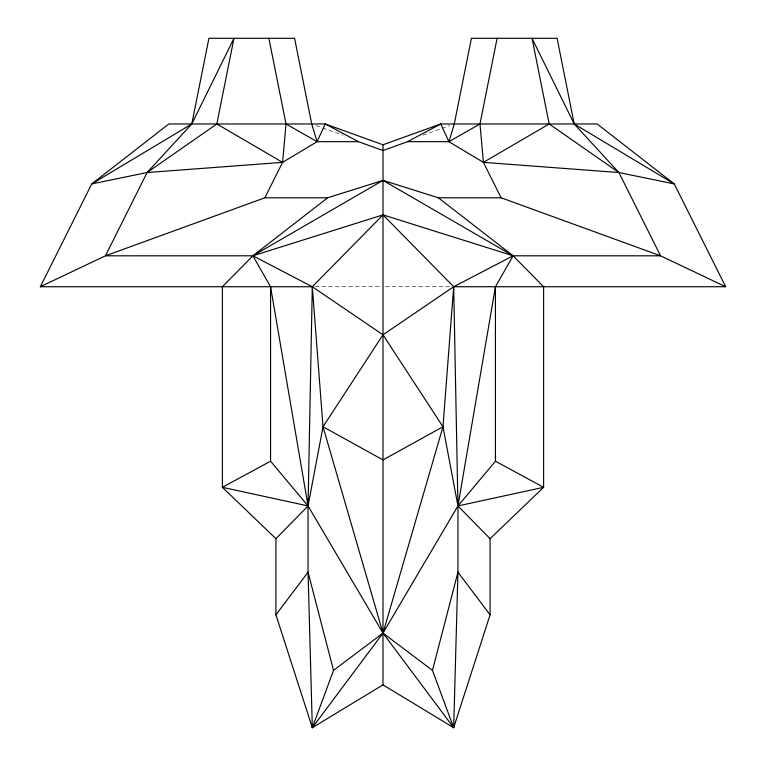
<?xml version="1.0" encoding="UTF-8"?>
<svg xmlns="http://www.w3.org/2000/svg" width="766" height="766" viewBox="0 0 766 766"><rect width="100%" height="100%" fill="white"/><g stroke="black" fill="none" stroke-linecap="round" stroke-linejoin="round"><path stroke-width="0.57" stroke-dasharray="3.83 2.87" d="M423.1 135.209L440.919 128.784M442.03 128.382L449.824 125.576M315.18 286.733L381.813 286.733M385.384 286.733L450.82 286.733M316.176 125.576L321.739 127.577M322.859 127.979L342.9 135.209"/><path stroke-width="1.15" d="M383 684.871L453.673 727.7L457.953 572.183L457.953 505.943L453.692 286.733L383 214.873L252.895 255.806L105.44 255.806L40.339 286.733L91.738 183.936L168.836 123.968L325.263 123.968L383 144.784L440.737 123.968L597.164 123.968L674.262 183.936L725.661 286.733L453.692 286.733L383 334.809L323.022 426.758L308.047 505.943L308.047 572.183L312.327 727.7L383 684.871L383 144.784M327.628 197.791L264.873 197.791L105.44 255.806L147.082 172.541L216.835 123.968L233.965 38.3L191.787 123.968L91.738 183.936L147.082 172.541L282.587 162.354L317.086 141.681L325.263 123.968L358.431 141.681L383 150.548L407.569 141.681L448.914 141.681L454.286 123.968L471.416 38.3L557.083 38.3L574.213 123.968L674.262 183.936L618.918 172.541L549.165 123.968L532.035 38.3L574.213 123.968L618.918 172.541L660.56 255.806L501.127 197.791L438.372 197.791L383 180.374L327.628 197.791L252.895 255.806L270.561 286.733L270.561 461.228L308.047 505.943L383 633.109L453.673 727.7L490.077 614.839L490.077 538.699L543.621 487.3L543.621 286.733L513.105 255.806L383 214.873L312.308 286.733L308.047 505.943L275.923 538.699L275.923 614.839L312.327 727.7L383 633.109L442.978 426.758L453.692 286.733L513.105 255.806L660.56 255.806L725.661 286.733M264.873 197.791L282.587 162.354L286.015 123.968L268.885 38.3M438.372 197.791L513.105 255.806L495.439 286.733L457.953 505.943L383 633.109L333.526 670.374L312.327 727.7M501.127 197.791L483.413 162.354L479.985 123.968L497.115 38.3M453.673 727.7L432.474 670.374L457.953 572.183L490.077 614.839M275.923 614.839L308.047 572.183L333.526 670.374M495.439 286.733L495.439 461.228L457.953 505.943L490.077 538.699M147.082 172.541L191.787 123.968L208.917 38.3L294.584 38.3L311.714 123.968L317.086 141.681L358.431 141.681M513.105 255.806L383 180.374L252.895 255.806L222.379 286.733L222.379 487.3L275.923 538.699M407.569 141.681L440.737 123.968L448.914 141.681L483.413 162.354L549.165 123.968M448.914 141.681L479.985 123.968M40.339 286.733L312.308 286.733L383 334.809L442.978 426.758L383 459.916L323.022 426.758L312.308 286.733L252.895 255.806M270.561 461.228L222.379 487.3L308.047 505.943L270.561 286.733M483.413 162.354L618.918 172.541M495.439 461.228L543.621 487.3L457.953 505.943L442.978 426.758M286.015 123.968L317.086 141.681M216.835 123.968L282.587 162.354M432.474 670.374L383 633.109L323.022 426.758"/></g></svg>
